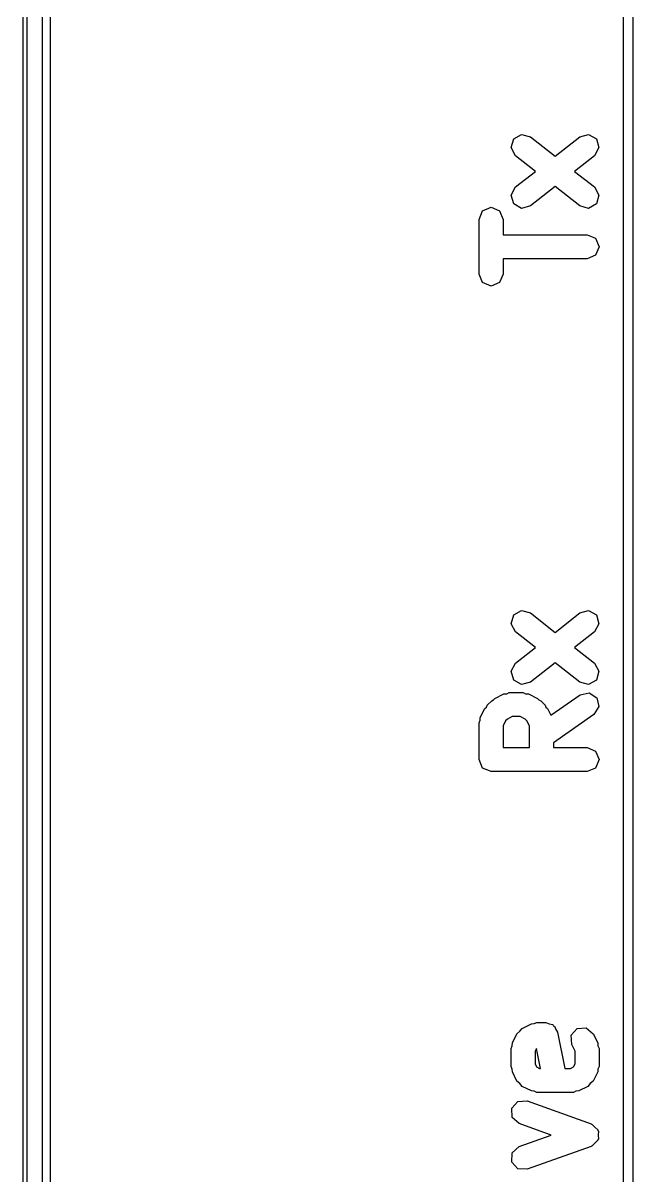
# Model space of a CAD drawing. Extents: x 111.8 to 136.4, y -131 to -94.3.
# Drawn here: x 111.79 to 114.97, y -112.66 to -106.66 of the extents above; entities that cross this region are included whole.
import ezdxf

# ---------------------------------------------------------------- set-up
doc = ezdxf.new("R2010")
doc.units = 0
doc.layers.add('BLACK', color=7, linetype='CONTINUOUS')

msp = doc.modelspace()

# ---------------------------------------------------------------- linework, layer by layer
at = {"layer": 'BLACK', "linetype": 'CONTINUOUS'}
for p, q in [((111.789, -129.972), (111.789, -95.396)), ((111.889, -95.446), (111.889, -129.922)), ((111.81, -119.78), (111.81, -100)), ((111.93, -100), (111.93, -119.78)), ((114.915, -119.58), (114.915, -100.96)), ((114.965, -100.96), (114.965, -119.58)), ((114.344, -107.26), (114.385, -107.237)), ((114.385, -107.237), (114.431, -107.249)), ((114.431, -107.249), (114.56, -107.35)), ((114.56, -107.35), (114.688, -107.249)), ((114.688, -107.249), (114.734, -107.237)), ((114.734, -107.237), (114.775, -107.26)), ((114.331, -107.306), (114.344, -107.26)), ((114.354, -107.348), (114.331, -107.306)), ((114.788, -107.306), (114.765, -107.348)), ((114.775, -107.26), (114.788, -107.306)), ((114.458, -107.43), (114.354, -107.348)), ((114.765, -107.348), (114.661, -107.43)), ((114.354, -107.511), (114.458, -107.43)), ((114.661, -107.43), (114.765, -107.511)), ((114.331, -107.553), (114.354, -107.511)), ((114.344, -107.599), (114.331, -107.553)), ((114.56, -107.509), (114.431, -107.61)), ((114.688, -107.61), (114.56, -107.509)), ((114.765, -107.511), (114.788, -107.553)), ((114.788, -107.553), (114.775, -107.599)), ((114.385, -107.623), (114.344, -107.599)), ((114.431, -107.61), (114.385, -107.623)), ((114.734, -107.623), (114.688, -107.61)), ((114.775, -107.599), (114.734, -107.623)), ((114.164, -107.68), (114.182, -107.635)), ((114.182, -107.635), (114.226, -107.617)), ((114.226, -107.617), (114.27, -107.635)), ((114.27, -107.635), (114.289, -107.68)), ((114.164, -107.965), (114.164, -107.68)), ((114.289, -107.68), (114.289, -107.76)), ((114.289, -107.76), (114.726, -107.76)), ((114.726, -107.76), (114.77, -107.778)), ((114.77, -107.778), (114.789, -107.822)), ((114.789, -107.822), (114.77, -107.867)), ((114.726, -107.885), (114.289, -107.885)), ((114.289, -107.885), (114.289, -107.965)), ((114.77, -107.867), (114.726, -107.885)), ((114.182, -108.009), (114.164, -107.965)), ((114.289, -107.965), (114.27, -108.009)), ((114.226, -108.028), (114.182, -108.009)), ((114.27, -108.009), (114.226, -108.028)), ((114.344, -109.74), (114.385, -109.717)), ((114.385, -109.717), (114.431, -109.73)), ((114.688, -109.73), (114.734, -109.717)), ((114.734, -109.717), (114.775, -109.74)), ((114.331, -109.786), (114.344, -109.74)), ((114.431, -109.73), (114.56, -109.831)), ((114.56, -109.831), (114.688, -109.73)), ((114.775, -109.74), (114.788, -109.786)), ((114.354, -109.828), (114.331, -109.786)), ((114.458, -109.91), (114.354, -109.828)), ((114.765, -109.828), (114.661, -109.91)), ((114.788, -109.786), (114.765, -109.828)), ((114.354, -109.992), (114.458, -109.91)), ((114.661, -109.91), (114.765, -109.992)), ((114.331, -110.034), (114.354, -109.992)), ((114.56, -109.989), (114.431, -110.09)), ((114.688, -110.09), (114.56, -109.989)), ((114.765, -109.992), (114.788, -110.034)), ((114.344, -110.08), (114.331, -110.034)), ((114.788, -110.034), (114.775, -110.08)), ((114.385, -110.103), (114.344, -110.08)), ((114.431, -110.09), (114.385, -110.103)), ((114.734, -110.103), (114.688, -110.09)), ((114.775, -110.08), (114.734, -110.103)), ((114.206, -110.211), (114.23, -110.187)), ((114.23, -110.187), (114.239, -110.183)), ((114.239, -110.183), (114.246, -110.176)), ((114.246, -110.176), (114.293, -110.152)), ((114.293, -110.152), (114.308, -110.151)), ((114.308, -110.151), (114.321, -110.145)), ((114.321, -110.145), (114.393, -110.145)), ((114.393, -110.145), (114.406, -110.151)), ((114.406, -110.151), (114.421, -110.152)), ((114.421, -110.152), (114.468, -110.176)), ((114.468, -110.176), (114.475, -110.183)), ((114.475, -110.183), (114.485, -110.187)), ((114.485, -110.187), (114.508, -110.211)), ((114.538, -110.263), (114.69, -110.156)), ((114.69, -110.156), (114.737, -110.146)), ((114.737, -110.146), (114.777, -110.172)), ((114.777, -110.172), (114.788, -110.218)), ((114.17, -110.275), (114.194, -110.227)), ((114.194, -110.227), (114.202, -110.221)), ((114.202, -110.221), (114.206, -110.211)), ((114.508, -110.211), (114.512, -110.221)), ((114.512, -110.221), (114.52, -110.227)), ((114.52, -110.227), (114.538, -110.263)), ((114.788, -110.218), (114.762, -110.259)), ((114.164, -110.303), (114.169, -110.289)), ((114.164, -110.493), (114.164, -110.303)), ((114.169, -110.289), (114.17, -110.275)), ((114.301, -110.292), (114.289, -110.318)), ((114.311, -110.283), (114.301, -110.292)), ((114.336, -110.27), (114.311, -110.283)), ((114.378, -110.27), (114.336, -110.27)), ((114.403, -110.283), (114.378, -110.27)), ((114.413, -110.292), (114.403, -110.283)), ((114.426, -110.318), (114.413, -110.292)), ((114.762, -110.259), (114.551, -110.407)), ((114.289, -110.318), (114.289, -110.431)), ((114.426, -110.431), (114.426, -110.318)), ((114.289, -110.431), (114.426, -110.431)), ((114.551, -110.407), (114.551, -110.431)), ((114.551, -110.431), (114.726, -110.431)), ((114.726, -110.431), (114.77, -110.449)), ((114.182, -110.538), (114.164, -110.493)), ((114.77, -110.449), (114.789, -110.493)), ((114.789, -110.493), (114.77, -110.538)), ((114.226, -110.556), (114.182, -110.538)), ((114.726, -110.556), (114.226, -110.556)), ((114.77, -110.538), (114.726, -110.556)), ((114.389, -111.894), (114.436, -111.87)), ((114.436, -111.87), (114.451, -111.869)), ((114.451, -111.869), (114.464, -111.864)), ((114.464, -111.864), (114.512, -111.864)), ((114.512, -111.864), (114.529, -111.871)), ((114.529, -111.871), (114.547, -111.874)), ((114.547, -111.874), (114.55, -111.88)), ((114.337, -111.97), (114.361, -111.922)), ((114.361, -111.922), (114.376, -111.909)), ((114.376, -111.909), (114.389, -111.894)), ((114.55, -111.88), (114.556, -111.882)), ((114.556, -111.882), (114.563, -111.899)), ((114.563, -111.899), (114.573, -111.914)), ((114.573, -111.914), (114.611, -112.102)), ((114.643, -111.93), (114.674, -111.894)), ((114.646, -111.978), (114.643, -111.93)), ((114.674, -111.894), (114.722, -111.891)), ((114.722, -111.891), (114.758, -111.922)), ((114.758, -111.922), (114.782, -111.97)), ((114.33, -111.998), (114.336, -111.984)), ((114.33, -112.093), (114.33, -111.998)), ((114.336, -111.984), (114.337, -111.97)), ((114.463, -111.998), (114.455, -112.012)), ((114.483, -112.102), (114.463, -111.998)), ((114.664, -112.012), (114.646, -111.978)), ((114.782, -111.97), (114.783, -111.984)), ((114.783, -111.984), (114.789, -111.998)), ((114.789, -111.998), (114.789, -112.093)), ((114.455, -112.012), (114.455, -112.078)), ((114.664, -112.078), (114.664, -112.012)), ((114.336, -112.106), (114.33, -112.093)), ((114.337, -112.121), (114.336, -112.106)), ((114.455, -112.078), (114.463, -112.094)), ((114.463, -112.094), (114.479, -112.102)), ((114.479, -112.102), (114.483, -112.102)), ((114.611, -112.102), (114.64, -112.102)), ((114.64, -112.102), (114.656, -112.094)), ((114.656, -112.094), (114.664, -112.078)), ((114.783, -112.106), (114.782, -112.121)), ((114.789, -112.093), (114.783, -112.106)), ((114.361, -112.168), (114.337, -112.121)), ((114.376, -112.181), (114.361, -112.168)), ((114.758, -112.168), (114.743, -112.181)), ((114.782, -112.121), (114.758, -112.168)), ((114.389, -112.196), (114.376, -112.181)), ((114.436, -112.22), (114.389, -112.196)), ((114.451, -112.221), (114.436, -112.22)), ((114.464, -112.227), (114.451, -112.221)), ((114.655, -112.227), (114.464, -112.227)), ((114.668, -112.221), (114.655, -112.227)), ((114.683, -112.22), (114.668, -112.221)), ((114.73, -112.196), (114.683, -112.22)), ((114.743, -112.181), (114.73, -112.196)), ((114.334, -112.31), (114.366, -112.274)), ((114.366, -112.274), (114.414, -112.272)), ((114.414, -112.272), (114.747, -112.391)), ((114.336, -112.358), (114.334, -112.31)), ((114.372, -112.39), (114.336, -112.358)), ((114.54, -112.45), (114.372, -112.39)), ((114.747, -112.391), (114.75, -112.393)), ((114.75, -112.393), (114.753, -112.394)), ((114.753, -112.394), (114.767, -112.409)), ((114.767, -112.409), (114.783, -112.423)), ((114.372, -112.51), (114.54, -112.45)), ((114.783, -112.477), (114.767, -112.491)), ((114.783, -112.423), (114.783, -112.427)), ((114.783, -112.427), (114.785, -112.429)), ((114.785, -112.471), (114.783, -112.473)), ((114.783, -112.473), (114.783, -112.477)), ((114.785, -112.429), (114.784, -112.45)), ((114.784, -112.45), (114.785, -112.471)), ((114.336, -112.542), (114.372, -112.51)), ((114.747, -112.509), (114.414, -112.628)), ((114.75, -112.507), (114.747, -112.509)), ((114.753, -112.506), (114.75, -112.507)), ((114.767, -112.491), (114.753, -112.506)), ((114.334, -112.59), (114.336, -112.542)), ((114.366, -112.626), (114.334, -112.59)), ((114.414, -112.628), (114.366, -112.626))]:
    msp.add_line(p, q, dxfattribs=at)

doc.saveas('drawing.dxf')
